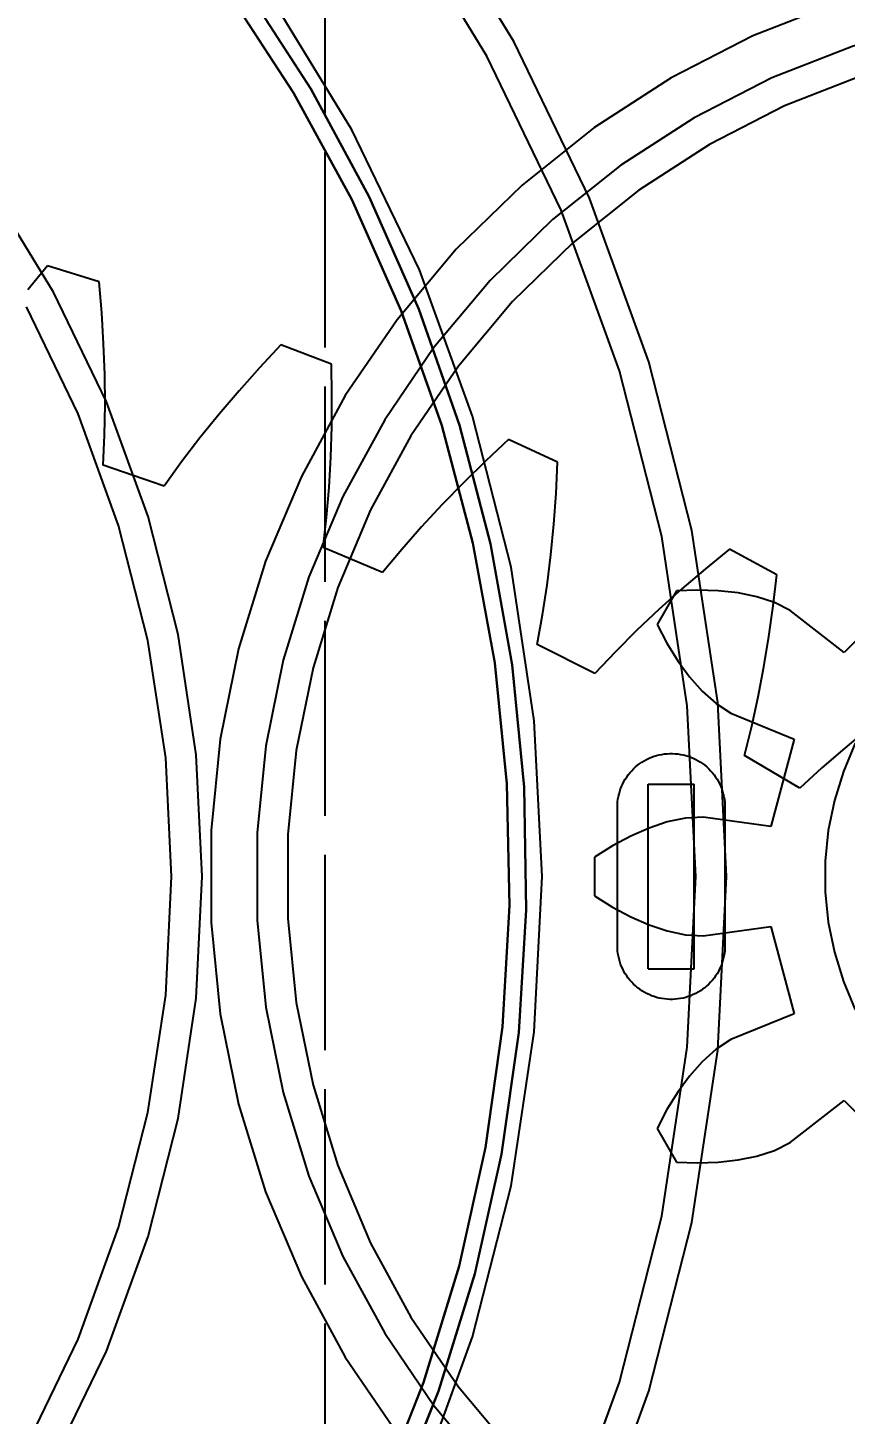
# Model space of a CAD drawing. Header units: millimetres. Extents: x -9 to 221, y -53 to 198.
# Drawn here: x 32.06 to 37.38, y 144.2 to 153.22 of the extents above; entities that cross this region are included whole.
import ezdxf

# ---------------------------------------------------------------- set-up
doc = ezdxf.new("R2010")
doc.units = ezdxf.units.MM
doc.linetypes.add('DASHED', pattern=[1.524, 1.27, -0.254])
for name, color, linetype in [('DIMS', 3, 'CONTINUOUS'), ('HIDDEN', 8, 'DASHED'), ('VISIBLE', 7, 'CONTINUOUS')]:
    doc.layers.add(name, color=color, linetype=linetype)
doc.styles.add('OpenSansCondensed-Light', font='OpenSansCondensed-Light.ttf')
doc.dimstyles.new('EZDXF', dxfattribs={"dimtxt": 0.25, "dimasz": 0.175, "dimexe": 0.375, "dimexo": 0.125, "dimgap": 0.1, "dimtad": 1, "dimlfac": 100, "dimzin": 12, "dimdsep": 46, "dimtxsty": 'OpenSansCondensed-Light', "dimblk": 'ARCHTICK', "dimcen": 2.5, "dimazin": 3, "dimtfac": 0.5, "dimtmove": 2, "dimatfit": 3})

# ---------------------------------------------------------------- blocks, each defined once
blk = doc.blocks.new('_ARCHTICK')
at = {"color": 0, "linetype": 'BYBLOCK', "const_width": 0.15}
blk.add_lwpolyline([(-0.5, -0.5), (0.5, 0.5)], dxfattribs=at)

msp = doc.modelspace()

# ---------------------------------------------------------------- linework, layer by layer
at = {"layer": 'HIDDEN'}
for points in [[(36.61, 147.7), (36.55355, 148.83109), (36.38476, 149.95094), (36.10531, 151.04842), (35.71797, 152.11262), (35.2266, 153.13297), (34.63607, 154.09932), (33.95226, 155.00207), (33.18197, 155.83225), (32.33284, 156.58161), (31.41333, 157.24269)], [(36.41, 147.7), (36.35454, 148.81118), (36.18872, 149.91131), (35.91419, 150.98947), (35.53367, 152.03493), (35.05095, 153.03731), (34.47082, 153.98665), (33.79906, 154.87351), (33.04232, 155.68907), (32.20815, 156.42524), (31.30482, 157.07469)], [(34, 138.95), (34, 156.45)], [(34, 138.95), (34, 156.45)], [(35.41, 147.7), (35.35951, 148.71161), (35.20855, 149.71316), (34.95862, 150.69471), (34.6122, 151.6465), (34.17273, 152.55906), (33.64459, 153.42333), (33.03301, 154.23072), (32.34409, 154.97321), (31.58466, 155.64341)], [(31.53877, 139.84793), (32.1421, 140.37179), (32.70194, 140.94188), (33.21478, 141.55461), (33.67737, 142.2061), (34.0868, 142.89224), (34.44049, 143.60872), (34.73619, 144.35101), (34.97206, 145.11442), (35.14659, 145.89415), (35.25869, 146.68526), (35.30765, 147.48278), (35.29317, 148.28167), (35.21533, 149.07689), (35.07462, 149.86342), (34.87194, 150.6363), (34.60856, 151.39066), (34.28614, 152.12174), (33.90671, 152.82493), (33.47268, 153.49578), (32.98678, 154.13008), (32.45206, 154.72381), (31.87192, 155.27323)], [(31.47901, 139.94101), (32.07613, 140.46077), (32.63003, 141.02635), (33.13722, 141.63417), (33.59448, 142.2804), (33.99892, 142.96093), (34.34798, 143.67146), (34.63945, 144.40748), (34.87149, 145.16436), (35.04261, 145.93728), (35.15176, 146.72136), (35.19822, 147.51163), (35.18171, 148.3031), (35.10233, 149.09075), (34.96058, 149.86959), (34.75737, 150.63471), (34.49397, 151.38124), (34.17206, 152.10448), (33.79367, 152.79983), (33.3612, 153.4629), (32.87738, 154.08949), (32.34528, 154.67563), (31.76827, 155.21762)], [(37.33908, 153.38756), (36.78228, 153.16904), (36.25, 152.89615), (35.74754, 152.57163), (35.27988, 152.19869), (34.85169, 151.78104), (34.4672, 151.32283), (34.13025, 150.82861), (33.84419, 150.3033), (33.61184, 149.75212), (33.43554, 149.18054), (33.31702, 148.59425), (33.25746, 147.99908), (33.25746, 147.40092), (33.31702, 146.80575), (33.43554, 146.21946), (33.61184, 145.64788), (33.84419, 145.0967), (34.13025, 144.57139), (34.4672, 144.07717)], [(37.33908, 153.38756), (36.78228, 153.16904), (36.25, 152.89615), (35.74754, 152.57163), (35.27988, 152.19869), (34.85169, 151.78104), (34.4672, 151.32283), (34.13025, 150.82861), (33.84419, 150.3033), (33.61184, 149.75212), (33.43554, 149.18054), (33.31702, 148.59425), (33.25746, 147.99908), (33.25746, 147.40092), (33.31702, 146.80575), (33.43554, 146.21946), (33.61184, 145.64788), (33.84419, 145.0967), (34.13025, 144.57139), (34.4672, 144.07717)], [(37.33908, 153.38756), (36.78228, 153.16904), (36.25, 152.89615), (35.74754, 152.57163), (35.27988, 152.19869), (34.85169, 151.78104), (34.4672, 151.32283), (34.13025, 150.82861), (33.84419, 150.3033), (33.61184, 149.75212), (33.43554, 149.18054), (33.31702, 148.59425), (33.25746, 147.99908), (33.25746, 147.40092), (33.31702, 146.80575), (33.43554, 146.21946), (33.61184, 145.64788), (33.84419, 145.0967), (34.13025, 144.57139), (34.4672, 144.07717)], [(37.33908, 153.38756), (36.78228, 153.16904), (36.25, 152.89615), (35.74754, 152.57163), (35.27988, 152.19869), (34.85169, 151.78104), (34.4672, 151.32283), (34.13025, 150.82861), (33.84419, 150.3033), (33.61184, 149.75212), (33.43554, 149.18054), (33.31702, 148.59425), (33.25746, 147.99908), (33.25746, 147.40092), (33.31702, 146.80575), (33.43554, 146.21946), (33.61184, 145.64788), (33.84419, 145.0967), (34.13025, 144.57139), (34.4672, 144.07717)], [(37.98163, 153.25709), (37.43463, 153.10319), (36.90566, 152.89558), (36.4, 152.63634), (35.92266, 152.32805), (35.47839, 151.97375), (35.0716, 151.57698), (34.70634, 151.14169), (34.38624, 150.67218), (34.11448, 150.17314), (33.89375, 149.64951), (33.72626, 149.10652), (33.61366, 148.54954), (33.55709, 147.98412), (33.55709, 147.41588), (33.61366, 146.85046), (33.72626, 146.29348), (33.89375, 145.75049), (34.11448, 145.22686), (34.38624, 144.72782), (34.70634, 144.25831), (35.0716, 143.82302)], [(37.98163, 153.25709), (37.43463, 153.10319), (36.90566, 152.89558), (36.4, 152.63634), (35.92266, 152.32805), (35.47839, 151.97375), (35.0716, 151.57698), (34.70634, 151.14169), (34.38624, 150.67218), (34.11448, 150.17314), (33.89375, 149.64951), (33.72626, 149.10652), (33.61366, 148.54954), (33.55709, 147.98412), (33.55709, 147.41588), (33.61366, 146.85046), (33.72626, 146.29348), (33.89375, 145.75049), (34.11448, 145.22686), (34.38624, 144.72782), (34.70634, 144.25831), (35.0716, 143.82302)], [(37.49832, 152.9136), (36.98792, 152.71328), (36.5, 152.46314), (36.03941, 152.16566), (35.61073, 151.8238), (35.21821, 151.44095), (34.86577, 151.02092), (34.5569, 150.56789), (34.29467, 150.08636), (34.08169, 149.58111), (33.92007, 149.05717), (33.81143, 148.51973), (33.75684, 147.97415), (33.75684, 147.42585), (33.81143, 146.88027), (33.92007, 146.34283), (34.08169, 145.81889), (34.29467, 145.31364), (34.5569, 144.83211), (34.86577, 144.37908), (35.21821, 143.95905)], [(37.49832, 152.9136), (36.98792, 152.71328), (36.5, 152.46314), (36.03941, 152.16566), (35.61073, 151.8238), (35.21821, 151.44095), (34.86577, 151.02092), (34.5569, 150.56789), (34.29467, 150.08636), (34.08169, 149.58111), (33.92007, 149.05717), (33.81143, 148.51973), (33.75684, 147.97415), (33.75684, 147.42585), (33.81143, 146.88027), (33.92007, 146.34283), (34.08169, 145.81889), (34.29467, 145.31364), (34.5569, 144.83211), (34.86577, 144.37908), (35.21821, 143.95905)], [(33.2, 147.7), (33.16049, 148.49156), (33.04237, 149.27526), (32.8468, 150.0433), (32.57574, 150.78806), (32.23186, 151.50212), (31.8186, 152.17839)], [(33.2, 147.7), (33.16049, 148.49156), (33.04237, 149.27526), (32.8468, 150.0433), (32.57574, 150.78806), (32.23186, 151.50212), (31.8186, 152.17839)], [(32.19258, 151.67391), (32.06418, 151.51671)], [(32.19258, 151.67391), (32.06418, 151.51671)], [(32.52827, 151.56978), (32.19258, 151.67391)], [(32.52827, 151.56978), (32.19258, 151.67391)], [(32.54516, 151.36751), (32.52827, 151.56978)], [(32.54516, 151.36751), (32.52827, 151.56978)], [(33, 147.7), (32.96149, 148.47165), (32.84634, 149.23563), (32.65569, 149.98435), (32.39144, 150.71037), (32.05622, 151.40647)], [(33, 147.7), (32.96149, 148.47165), (32.84634, 149.23563), (32.65569, 149.98435), (32.39144, 150.71037), (32.05622, 151.40647)], [(32.55736, 151.16649), (32.54516, 151.36751)], [(32.55736, 151.16649), (32.54516, 151.36751)], [(32.56469, 150.96683), (32.55736, 151.16649)], [(32.56469, 150.96683), (32.55736, 151.16649)], [(33.71156, 151.15889), (33.57295, 151.01062)], [(33.71156, 151.15889), (33.57295, 151.01062)], [(34.03955, 151.03257), (33.71156, 151.15889)], [(34.03955, 151.03257), (33.71156, 151.15889)], [(34.04289, 150.82962), (34.03955, 151.03257)], [(34.04289, 150.82962), (34.03955, 151.03257)], [(32.56694, 150.76864), (32.56469, 150.96683)], [(32.56694, 150.76864), (32.56469, 150.96683)], [(33.57295, 151.01062), (33.43879, 150.86042)], [(33.57295, 151.01062), (33.43879, 150.86042)], [(33.43879, 150.86042), (33.3093, 150.70827)], [(33.43879, 150.86042), (33.3093, 150.70827)], [(32.56382, 150.57206), (32.56694, 150.76864)], [(32.56382, 150.57206), (32.56694, 150.76864)], [(34.04164, 150.62824), (34.04289, 150.82962)], [(34.04164, 150.62824), (34.04289, 150.82962)], [(33.3093, 150.70827), (33.18471, 150.55413)], [(33.3093, 150.70827), (33.18471, 150.55413)], [(34.03562, 150.42854), (34.04164, 150.62824)], [(34.03562, 150.42854), (34.04164, 150.62824)], [(32.55498, 150.37724), (32.56382, 150.57206)], [(32.55498, 150.37724), (32.56382, 150.57206)], [(33.18471, 150.55413), (33.06532, 150.39792)], [(33.18471, 150.55413), (33.06532, 150.39792)], [(35.19276, 150.54357), (35.04455, 150.40489)], [(35.19276, 150.54357), (35.04455, 150.40489)], [(35.51157, 150.39563), (35.19276, 150.54357)], [(35.51157, 150.39563), (35.19276, 150.54357)], [(33.06532, 150.39792), (32.95153, 150.23955)], [(33.06532, 150.39792), (32.95153, 150.23955)], [(34.02462, 150.23064), (34.03562, 150.42854)], [(34.02462, 150.23064), (34.03562, 150.42854)], [(35.04455, 150.40489), (34.90066, 150.26398)], [(35.04455, 150.40489), (34.90066, 150.26398)], [(35.50135, 150.1929), (35.51157, 150.39563)], [(35.50135, 150.1929), (35.51157, 150.39563)], [(32.95153, 150.23955), (32.55498, 150.37724)], [(32.95153, 150.23955), (32.55498, 150.37724)], [(34.00838, 150.03471), (34.02462, 150.23064)], [(34.00838, 150.03471), (34.02462, 150.23064)], [(34.90066, 150.26398), (34.76129, 150.12082)], [(34.90066, 150.26398), (34.76129, 150.12082)], [(35.48665, 149.99206), (35.50135, 150.1929)], [(35.48665, 149.99206), (35.50135, 150.1929)], [(33.98655, 149.84092), (34.00838, 150.03471)], [(33.98655, 149.84092), (34.00838, 150.03471)], [(34.76129, 150.12082), (34.62669, 149.97534)], [(34.76129, 150.12082), (34.62669, 149.97534)], [(34.62669, 149.97534), (34.49713, 149.82746)], [(34.62669, 149.97534), (34.49713, 149.82746)], [(35.4673, 149.7932), (35.48665, 149.99206)], [(35.4673, 149.7932), (35.48665, 149.99206)], [(34.37301, 149.67704), (33.98655, 149.84092)], [(34.37301, 149.67704), (33.98655, 149.84092)], [(34.49713, 149.82746), (34.37301, 149.67704)], [(34.49713, 149.82746), (34.37301, 149.67704)], [(35.44311, 149.59648), (35.4673, 149.7932)], [(35.44311, 149.59648), (35.4673, 149.7932)], [(36.62954, 149.83069), (36.4724, 149.70221)], [(36.62954, 149.83069), (36.4724, 149.70221)], [(36.93776, 149.66178), (36.62954, 149.83069)], [(36.93776, 149.66178), (36.62954, 149.83069)], [(36.4724, 149.70221), (36.31942, 149.57124)], [(36.4724, 149.70221), (36.31942, 149.57124)], [(35.41382, 149.40207), (35.44311, 149.59648)], [(35.41382, 149.40207), (35.44311, 149.59648)], [(36.91403, 149.46019), (36.93776, 149.66178)], [(36.91403, 149.46019), (36.93776, 149.66178)], [(36.28389, 149.55801), (36.15786, 149.33972)], [(36.28389, 149.55801), (36.15786, 149.33972)], [(36.31942, 149.57124), (36.17081, 149.4377)], [(36.31942, 149.57124), (36.17081, 149.4377)], [(36.42237, 149.56359), (36.28389, 149.55801)], [(36.42237, 149.56359), (36.28389, 149.55801)], [(36.55631, 149.55923), (36.42237, 149.56359)], [(36.55631, 149.55923), (36.42237, 149.56359)], [(36.68494, 149.54476), (36.55631, 149.55923)], [(36.68494, 149.54476), (36.55631, 149.55923)], [(36.80727, 149.51975), (36.68494, 149.54476)], [(36.80727, 149.51975), (36.68494, 149.54476)], [(36.92182, 149.48311), (36.80727, 149.51975)], [(36.92182, 149.48311), (36.80727, 149.51975)], [(37.79184, 149.57467), (37.37533, 149.15816)], [(37.79184, 149.57467), (37.37533, 149.15816)], [(35.37909, 149.21017), (35.41382, 149.40207)], [(35.37909, 149.21017), (35.41382, 149.40207)], [(36.17081, 149.4377), (36.02678, 149.30154)], [(36.17081, 149.4377), (36.02678, 149.30154)], [(36.88594, 149.26078), (36.91403, 149.46019)], [(36.88594, 149.26078), (36.91403, 149.46019)], [(37.0248, 149.43081), (36.92182, 149.48311)], [(37.0248, 149.43081), (36.92182, 149.48311)], [(37.37533, 149.15816), (37.0248, 149.43081)], [(37.37533, 149.15816), (37.0248, 149.43081)], [(36.15786, 149.33972), (36.22227, 149.21701)], [(36.15786, 149.33972), (36.22227, 149.21701)], [(36.02678, 149.30154), (35.88764, 149.16264)], [(36.02678, 149.30154), (35.88764, 149.16264)], [(36.85336, 149.06366), (36.88594, 149.26078)], [(36.85336, 149.06366), (36.88594, 149.26078)], [(35.75375, 149.02085), (35.37909, 149.21017)], [(35.75375, 149.02085), (35.37909, 149.21017)], [(35.88764, 149.16264), (35.75375, 149.02085)], [(35.88764, 149.16264), (35.75375, 149.02085)], [(36.22227, 149.21701), (36.29302, 149.10319)], [(36.22227, 149.21701), (36.29302, 149.10319)], [(36.29302, 149.10319), (36.36986, 148.99903)], [(36.29302, 149.10319), (36.36986, 148.99903)], [(36.81608, 148.86899), (36.85336, 149.06366)], [(36.81608, 148.86899), (36.85336, 149.06366)], [(36.36986, 148.99903), (36.45268, 148.90559)], [(36.36986, 148.99903), (36.45268, 148.90559)], [(36.45268, 148.90559), (36.54169, 148.82471)], [(36.45268, 148.90559), (36.54169, 148.82471)], [(36.77387, 148.67697), (36.81608, 148.86899)], [(36.77387, 148.67697), (36.81608, 148.86899)], [(36.54169, 148.82471), (36.63848, 148.76168)], [(36.54169, 148.82471), (36.63848, 148.76168)], [(36.63848, 148.76168), (37.04986, 148.59444)], [(36.63848, 148.76168), (37.04986, 148.59444)], [(36.7264, 148.48782), (36.77387, 148.67697)], [(36.7264, 148.48782), (36.77387, 148.67697)], [(37.04986, 148.59444), (36.89741, 148.02547)], [(37.04986, 148.59444), (36.89741, 148.02547)], [(37.53155, 148.66196), (37.37875, 148.53572)], [(37.53155, 148.66196), (37.37875, 148.53572)], [(35.9, 148.15), (35.90044, 148.16745), (35.90174, 148.18485), (35.90391, 148.20216), (35.90694, 148.21935), (35.91082, 148.23637), (35.91555, 148.25316), (35.92111, 148.26971), (35.92748, 148.28595), (35.93466, 148.30186), (35.94262, 148.31739), (35.95135, 148.3325), (35.96082, 148.34716), (35.971, 148.36133), (35.98188, 148.37498), (35.99343, 148.38806), (36.00562, 148.40055), (36.01841, 148.41242), (36.03178, 148.42364), (36.04569, 148.43418), (36.06011, 148.44401), (36.075, 148.45311), (36.09033, 148.46146), (36.10605, 148.46903), (36.12213, 148.47581), (36.13853, 148.48177), (36.15521, 148.48692), (36.17212, 148.49122), (36.18922, 148.49468), (36.20648, 148.49728), (36.22384, 148.49902), (36.24127, 148.49989), (36.25873, 148.49989), (36.27616, 148.49902), (36.29352, 148.49728), (36.31078, 148.49468), (36.32788, 148.49122), (36.34479, 148.48692), (36.36147, 148.48177), (36.37787, 148.47581), (36.39395, 148.46903), (36.40967, 148.46146), (36.425, 148.45311), (36.43989, 148.44401), (36.45431, 148.43418), (36.46822, 148.42364), (36.48159, 148.41242), (36.49438, 148.40055), (36.50657, 148.38806), (36.51812, 148.37498), (36.529, 148.36133), (36.53918, 148.34716), (36.54865, 148.3325), (36.55738, 148.31739), (36.56534, 148.30186), (36.57252, 148.28595), (36.57889, 148.26971), (36.58445, 148.25316), (36.58918, 148.23637), (36.59306, 148.21935), (36.59609, 148.20216), (36.59826, 148.18485), (36.59956, 148.16745), (36.6, 148.15)], [(35.9, 148.15), (35.90044, 148.16745), (35.90174, 148.18485), (35.90391, 148.20216), (35.90694, 148.21935), (35.91082, 148.23637), (35.91555, 148.25316), (35.92111, 148.26971), (35.92748, 148.28595), (35.93466, 148.30186), (35.94262, 148.31739), (35.95135, 148.3325), (35.96082, 148.34716), (35.971, 148.36133), (35.98188, 148.37498), (35.99343, 148.38806), (36.00562, 148.40055), (36.01841, 148.41242), (36.03178, 148.42364), (36.04569, 148.43418), (36.06011, 148.44401), (36.075, 148.45311), (36.09033, 148.46146), (36.10605, 148.46903), (36.12213, 148.47581), (36.13853, 148.48177), (36.15521, 148.48692), (36.17212, 148.49122), (36.18922, 148.49468), (36.20648, 148.49728), (36.22384, 148.49902), (36.24127, 148.49989), (36.25873, 148.49989), (36.27616, 148.49902), (36.29352, 148.49728), (36.31078, 148.49468), (36.32788, 148.49122), (36.34479, 148.48692), (36.36147, 148.48177), (36.37787, 148.47581), (36.39395, 148.46903), (36.40967, 148.46146), (36.425, 148.45311), (36.43989, 148.44401), (36.45431, 148.43418), (36.46822, 148.42364), (36.48159, 148.41242), (36.49438, 148.40055), (36.50657, 148.38806), (36.51812, 148.37498), (36.529, 148.36133), (36.53918, 148.34716), (36.54865, 148.3325), (36.55738, 148.31739), (36.56534, 148.30186), (36.57252, 148.28595), (36.57889, 148.26971), (36.58445, 148.25316), (36.58918, 148.23637), (36.59306, 148.21935), (36.59609, 148.20216), (36.59826, 148.18485), (36.59956, 148.16745), (36.6, 148.15)], [(37.37875, 148.53572), (37.23064, 148.40643)], [(37.37875, 148.53572), (37.23064, 148.40643)], [(37.44806, 148.56777), (37.37061, 148.38404), (37.31185, 148.19351), (37.27234, 147.99808), (37.25249, 147.79969), (37.25249, 147.60031), (37.27234, 147.40192), (37.31185, 147.20649), (37.37061, 147.01596), (37.44806, 146.83223)], [(37.44806, 148.56777), (37.37061, 148.38404), (37.31185, 148.19351), (37.27234, 147.99808), (37.25249, 147.79969), (37.25249, 147.60031), (37.27234, 147.40192), (37.31185, 147.20649), (37.37061, 147.01596), (37.44806, 146.83223)], [(37.08758, 148.2739), (36.7264, 148.48782)], [(37.08758, 148.2739), (36.7264, 148.48782)], [(37.23064, 148.40643), (37.08758, 148.2739)], [(37.23064, 148.40643), (37.08758, 148.2739)], [(36.1, 147.1), (36.1, 148.3)], [(36.1, 148.3), (36.4, 148.3)], [(36.1, 147.1), (36.1, 148.3)], [(36.1, 148.3), (36.4, 148.3)], [(36.4, 147.1), (36.4, 148.3)], [(36.4, 147.1), (36.4, 148.3)], [(35.9, 147.25), (35.9, 148.15)], [(35.9, 147.25), (35.9, 148.15)], [(36.6, 148.15), (36.6, 147.25)], [(36.6, 148.15), (36.6, 147.25)], [(36.22466, 148.05458), (36.10621, 148.01508)], [(36.22466, 148.05458), (36.10621, 148.01508)], [(36.34218, 148.08013), (36.22466, 148.05458)], [(36.34218, 148.08013), (36.22466, 148.05458)], [(36.45752, 148.08632), (36.34218, 148.08013)], [(36.45752, 148.08632), (36.34218, 148.08013)], [(36.89741, 148.02547), (36.45752, 148.08632)], [(36.89741, 148.02547), (36.45752, 148.08632)], [(35.98758, 147.96329), (35.8694, 147.9001)], [(35.98758, 147.96329), (35.8694, 147.9001)], [(36.10621, 148.01508), (35.98758, 147.96329)], [(36.10621, 148.01508), (35.98758, 147.96329)], [(35.8694, 147.9001), (35.75227, 147.82603)], [(35.8694, 147.9001), (35.75227, 147.82603)], [(35.75227, 147.82603), (35.75227, 147.57397)], [(35.75227, 147.82603), (35.75227, 147.57397)], [(30.76227, 139.16534), (31.58466, 139.75659), (32.34409, 140.42679), (33.03301, 141.16928), (33.64459, 141.97667), (34.17273, 142.84094), (34.6122, 143.7535), (34.95862, 144.70529), (35.20855, 145.68684), (35.35951, 146.68839), (35.41, 147.7)], [(31.8186, 143.22161), (32.23186, 143.89788), (32.57574, 144.61194), (32.8468, 145.3567), (33.04237, 146.12474), (33.16049, 146.90844), (33.2, 147.7)], [(31.8186, 143.22161), (32.23186, 143.89788), (32.57574, 144.61194), (32.8468, 145.3567), (33.04237, 146.12474), (33.16049, 146.90844), (33.2, 147.7)], [(32.05622, 143.99353), (32.39144, 144.68963), (32.65569, 145.41565), (32.84634, 146.16437), (32.96149, 146.92835), (33, 147.7)], [(32.05622, 143.99353), (32.39144, 144.68963), (32.65569, 145.41565), (32.84634, 146.16437), (32.96149, 146.92835), (33, 147.7)], [(32.20815, 138.97476), (33.04232, 139.71093), (33.79906, 140.52649), (34.47082, 141.41335), (35.05095, 142.36269), (35.53367, 143.36507), (35.91419, 144.41053), (36.18872, 145.48869), (36.35454, 146.58882), (36.41, 147.7)], [(33.18197, 139.56775), (33.95226, 140.39793), (34.63607, 141.30068), (35.2266, 142.26703), (35.71797, 143.28738), (36.10531, 144.35158), (36.38476, 145.44906), (36.55355, 146.56891), (36.61, 147.7)], [(35.75227, 147.57397), (35.8694, 147.4999)], [(35.75227, 147.57397), (35.8694, 147.4999)], [(35.8694, 147.4999), (35.98758, 147.43671)], [(35.8694, 147.4999), (35.98758, 147.43671)], [(35.98758, 147.43671), (36.10621, 147.38492)], [(35.98758, 147.43671), (36.10621, 147.38492)], [(36.10621, 147.38492), (36.22466, 147.34542)], [(36.10621, 147.38492), (36.22466, 147.34542)], [(36.22466, 147.34542), (36.34218, 147.31987)], [(36.22466, 147.34542), (36.34218, 147.31987)], [(36.45752, 147.31368), (36.89741, 147.37453)], [(36.45752, 147.31368), (36.89741, 147.37453)], [(36.89741, 147.37453), (37.04986, 146.80556)], [(36.89741, 147.37453), (37.04986, 146.80556)], [(36.6, 147.25), (36.59956, 147.23255), (36.59826, 147.21515), (36.59609, 147.19784), (36.59306, 147.18065), (36.58918, 147.16363), (36.58445, 147.14684), (36.57889, 147.13029), (36.57252, 147.11405), (36.56534, 147.09814), (36.55738, 147.08261), (36.54865, 147.0675), (36.53918, 147.05284), (36.529, 147.03867), (36.51812, 147.02502), (36.50657, 147.01194), (36.49438, 146.99945), (36.48159, 146.98758), (36.46822, 146.97636), (36.45431, 146.96582), (36.43989, 146.95599), (36.425, 146.94689), (36.40967, 146.93854), (36.39395, 146.93097), (36.37787, 146.92419), (36.36147, 146.91823), (36.34479, 146.91308), (36.32788, 146.90878), (36.31078, 146.90532), (36.29352, 146.90272), (36.27616, 146.90098), (36.25873, 146.90011), (36.24127, 146.90011), (36.22384, 146.90098), (36.20648, 146.90272), (36.18922, 146.90532), (36.17212, 146.90878), (36.15521, 146.91308), (36.13853, 146.91823), (36.12213, 146.92419), (36.10605, 146.93097), (36.09033, 146.93854), (36.075, 146.94689), (36.06011, 146.95599), (36.04569, 146.96582), (36.03178, 146.97636), (36.01841, 146.98758), (36.00562, 146.99945), (35.99343, 147.01194), (35.98188, 147.02502), (35.971, 147.03867), (35.96082, 147.05284), (35.95135, 147.0675), (35.94262, 147.08261), (35.93466, 147.09814), (35.92748, 147.11405), (35.92111, 147.13029), (35.91555, 147.14684), (35.91082, 147.16363), (35.90694, 147.18065), (35.90391, 147.19784), (35.90174, 147.21515), (35.90044, 147.23255), (35.9, 147.25)], [(36.6, 147.25), (36.59956, 147.23255), (36.59826, 147.21515), (36.59609, 147.19784), (36.59306, 147.18065), (36.58918, 147.16363), (36.58445, 147.14684), (36.57889, 147.13029), (36.57252, 147.11405), (36.56534, 147.09814), (36.55738, 147.08261), (36.54865, 147.0675), (36.53918, 147.05284), (36.529, 147.03867), (36.51812, 147.02502), (36.50657, 147.01194), (36.49438, 146.99945), (36.48159, 146.98758), (36.46822, 146.97636), (36.45431, 146.96582), (36.43989, 146.95599), (36.425, 146.94689), (36.40967, 146.93854), (36.39395, 146.93097), (36.37787, 146.92419), (36.36147, 146.91823), (36.34479, 146.91308), (36.32788, 146.90878), (36.31078, 146.90532), (36.29352, 146.90272), (36.27616, 146.90098), (36.25873, 146.90011), (36.24127, 146.90011), (36.22384, 146.90098), (36.20648, 146.90272), (36.18922, 146.90532), (36.17212, 146.90878), (36.15521, 146.91308), (36.13853, 146.91823), (36.12213, 146.92419), (36.10605, 146.93097), (36.09033, 146.93854), (36.075, 146.94689), (36.06011, 146.95599), (36.04569, 146.96582), (36.03178, 146.97636), (36.01841, 146.98758), (36.00562, 146.99945), (35.99343, 147.01194), (35.98188, 147.02502), (35.971, 147.03867), (35.96082, 147.05284), (35.95135, 147.0675), (35.94262, 147.08261), (35.93466, 147.09814), (35.92748, 147.11405), (35.92111, 147.13029), (35.91555, 147.14684), (35.91082, 147.16363), (35.90694, 147.18065), (35.90391, 147.19784), (35.90174, 147.21515), (35.90044, 147.23255), (35.9, 147.25)], [(36.34218, 147.31987), (36.45752, 147.31368)], [(36.34218, 147.31987), (36.45752, 147.31368)], [(36.1, 147.1), (36.4, 147.1)], [(36.1, 147.1), (36.4, 147.1)], [(37.04986, 146.80556), (36.63848, 146.63832)], [(37.04986, 146.80556), (36.63848, 146.63832)], [(36.63848, 146.63832), (36.54169, 146.57529)], [(36.63848, 146.63832), (36.54169, 146.57529)], [(36.54169, 146.57529), (36.45268, 146.49441)], [(36.54169, 146.57529), (36.45268, 146.49441)], [(36.45268, 146.49441), (36.36986, 146.40097)], [(36.45268, 146.49441), (36.36986, 146.40097)], [(36.36986, 146.40097), (36.29302, 146.29681)], [(36.36986, 146.40097), (36.29302, 146.29681)], [(36.29302, 146.29681), (36.22227, 146.18299)], [(36.29302, 146.29681), (36.22227, 146.18299)], [(36.22227, 146.18299), (36.15786, 146.06028)], [(36.22227, 146.18299), (36.15786, 146.06028)], [(37.0248, 145.96919), (37.37533, 146.24184)], [(37.0248, 145.96919), (37.37533, 146.24184)], [(37.37533, 146.24184), (37.79184, 145.82533)], [(37.37533, 146.24184), (37.79184, 145.82533)], [(36.15786, 146.06028), (36.28389, 145.84199)], [(36.15786, 146.06028), (36.28389, 145.84199)], [(36.80727, 145.88025), (36.92182, 145.91689)], [(36.80727, 145.88025), (36.92182, 145.91689)], [(36.92182, 145.91689), (37.0248, 145.96919)], [(36.92182, 145.91689), (37.0248, 145.96919)], [(36.28389, 145.84199), (36.42237, 145.83641)], [(36.28389, 145.84199), (36.42237, 145.83641)], [(36.42237, 145.83641), (36.55631, 145.84077)], [(36.42237, 145.83641), (36.55631, 145.84077)], [(36.55631, 145.84077), (36.68494, 145.85524)], [(36.55631, 145.84077), (36.68494, 145.85524)], [(36.68494, 145.85524), (36.80727, 145.88025)], [(36.68494, 145.85524), (36.80727, 145.88025)]]:
    msp.add_lwpolyline(points, dxfattribs=at)
at = {"layer": 'VISIBLE'}
for points in [[(36.61, 147.7), (36.55355, 148.83109), (36.38476, 149.95094), (36.10531, 151.04842), (35.71797, 152.11262), (35.2266, 153.13297), (34.63607, 154.09932), (33.95226, 155.00207), (33.18197, 155.83225), (32.33284, 156.58161), (31.41333, 157.24269)], [(36.41, 147.7), (36.35454, 148.81118), (36.18872, 149.91131), (35.91419, 150.98947), (35.53367, 152.03493), (35.05095, 153.03731), (34.47082, 153.98665), (33.79906, 154.87351), (33.04232, 155.68907), (32.20815, 156.42524), (31.30482, 157.07469)], [(35.41, 147.7), (35.35951, 148.71161), (35.20855, 149.71316), (34.95862, 150.69471), (34.6122, 151.6465), (34.17273, 152.55906), (33.64459, 153.42333), (33.03301, 154.23072), (32.34409, 154.97321), (31.58466, 155.64341)], [(31.87192, 155.27323), (32.45206, 154.72381), (32.98678, 154.13008), (33.47268, 153.49578), (33.90671, 152.82493), (34.28614, 152.12174), (34.60856, 151.39066), (34.87194, 150.6363), (35.07462, 149.86342), (35.21533, 149.07689), (35.29317, 148.28167), (35.30765, 147.48278), (35.25869, 146.68526), (35.14659, 145.89415), (34.97206, 145.11442), (34.73619, 144.35101), (34.44049, 143.60872), (34.0868, 142.89224), (33.67737, 142.2061), (33.21478, 141.55461), (32.70194, 140.94188), (32.1421, 140.37179), (31.53877, 139.84793)], [(31.76827, 155.21762), (32.34528, 154.67563), (32.87738, 154.08949), (33.3612, 153.4629), (33.79367, 152.79983), (34.17206, 152.10448), (34.49397, 151.38124), (34.75737, 150.63471), (34.96058, 149.86959), (35.10233, 149.09075), (35.18171, 148.3031), (35.19822, 147.51163), (35.15176, 146.72136), (35.04261, 145.93728), (34.87149, 145.16436), (34.63945, 144.40748), (34.34798, 143.67146), (33.99892, 142.96093), (33.59448, 142.2804), (33.13722, 141.63417), (32.63003, 141.02635), (32.07613, 140.46077), (31.47901, 139.94101)], [(30.76227, 139.16534), (31.58466, 139.75659), (32.34409, 140.42679), (33.03301, 141.16928), (33.64459, 141.97667), (34.17273, 142.84094), (34.6122, 143.7535), (34.95862, 144.70529), (35.20855, 145.68684), (35.35951, 146.68839), (35.41, 147.7)], [(32.20815, 138.97476), (33.04232, 139.71093), (33.79906, 140.52649), (34.47082, 141.41335), (35.05095, 142.36269), (35.53367, 143.36507), (35.91419, 144.41053), (36.18872, 145.48869), (36.35454, 146.58882), (36.41, 147.7)], [(33.18197, 139.56775), (33.95226, 140.39793), (34.63607, 141.30068), (35.2266, 142.26703), (35.71797, 143.28738), (36.10531, 144.35158), (36.38476, 145.44906), (36.55355, 146.56891), (36.61, 147.7)]]:
    msp.add_lwpolyline(points, dxfattribs=at)

# ---------------------------------------------------------------- dimensions: what is measured, and where the dimension line sits
at = {"layer": 'DIMS'}
msp.add_linear_dim(base=(25.25, 177.325), p1=(25.25, 147.7), p2=(39.25, 147.7), dimstyle='EZDXF', override={"dimtxt": 1.6, "dimasz": 1, "dimexe": 0.6, "dimexo": 0.5, "dimdec": 2}, dxfattribs=at).render()

doc.saveas('drawing.dxf')
